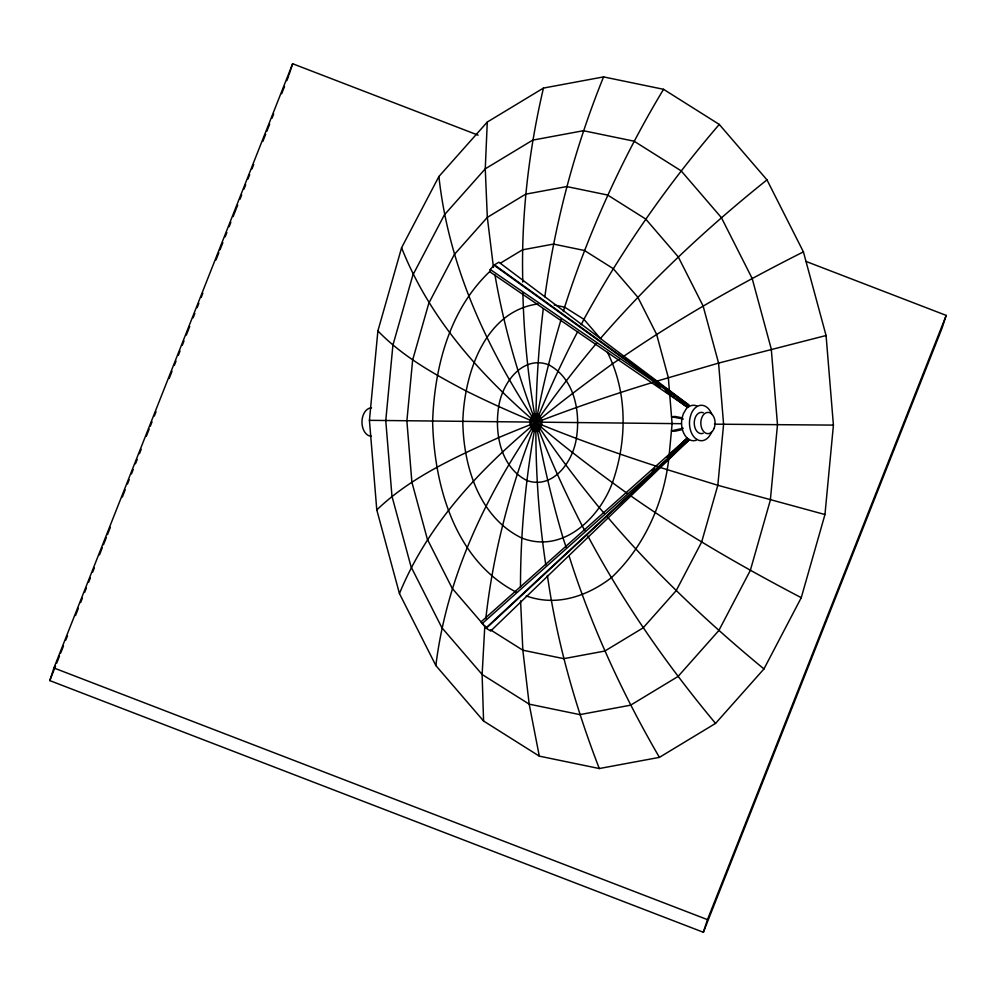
<?xml version="1.0" encoding="UTF-8"?>
<svg xmlns="http://www.w3.org/2000/svg" width="996" height="996" viewBox="0 0 996 996"><rect width="100%" height="100%" fill="white"/><g stroke="black" fill="none" stroke-linecap="round" stroke-linejoin="round"><path stroke-width="1.49" d="M520.485 587.018C520.472 496.257 534.852 405.708 561.271 318.944M487.281 122.047L438.9 176.504L401.587 247.743L377.895 330.909L369.429 420.337L376.787 509.915L399.446 593.566L435.862 665.565L483.57 721.017L539.309 756.138L599.281 768.538L659.402 757.371L715.564 723.395L763.957 668.938L801.257 597.687L824.962 514.534L833.415 425.105L826.07 335.515L803.411 251.876L766.982 179.878L719.274 124.425L663.535 89.304L603.564 76.904L543.455 88.071L487.281 122.047L485.264 168.822L487.318 217.377L493.456 267.376M490.468 629.808L522.838 650.201L563.773 658.667L604.809 651.048L643.155 627.854L676.172 590.678L701.645 542.048L717.817 485.289L723.594 424.246L718.577 363.092L703.114 305.996L678.251 256.856L645.682 219.008L607.635 195.029L566.699 186.563L525.664 194.183L487.318 217.377L454.3 254.553L428.828 303.182L412.655 359.954L406.878 420.984L411.896 482.139L427.359 539.234L452.221 588.375L484.791 626.235L482.126 674.491L483.57 721.017M668.889 457.923C663.834 502.768 644.4 546.592 611.283 577.78C586.769 596.48 556.316 606.813 526.199 595.894M669.175 454.923L672.113 423.81L669.686 394.155M543.243 308.972C533.022 393.881 533.022 480.246 545.783 564.881M485.811 618.703C496.954 518.045 530.893 420.897 577.767 331.481M435.862 665.565C450.839 543.579 519.078 435.688 596.517 343.284M544.837 296.833C555.27 221.436 574.978 147.445 603.564 76.904M543.455 88.071C528.59 151.579 521.033 216.879 522.788 282.129M516.389 592.209C454.886 560.661 434.094 485.699 432.625 421.345C434.555 367.238 449.246 310.055 489.646 271.659L490.244 269.493L494.041 265.21L688.361 405.285L683.318 413.801L682.061 418.046A17.729 11.902 -89.8 0 0 687.302 438.153L688.448 439.908L485.936 627.978L481.043 621.878L687.302 438.153L690.141 440.02A17.729 11.902 -89.8 0 0 696.304 440.207M563.363 311.574L564.608 307.142C589.122 231.035 622.288 157.816 663.535 89.304M805.627 261.276L946.2 315.396L942.092 328.033L703.363 932.268L49.8 680.604L53.909 667.967L292.637 63.732L478.117 135.157M288.977 74.961L292.637 63.732M703.363 932.268L707.471 919.632L946.2 315.396M49.8 680.604L55.515 666.137M56.648 663.249L59.511 656.028M60.656 653.139L63.507 645.906M65.786 640.129L67.504 635.784M75.497 615.553L78.36 608.319M80.639 602.543L82.357 598.198M84.635 592.421L86.353 588.088M88.632 582.299L90.35 577.966M92.628 572.19L94.346 567.845M99.488 554.834L102.339 547.613M103.484 544.725L106.335 537.491M107.481 534.603L110.332 527.37M122.334 497.016L125.185 489.783M127.476 484.006L129.181 479.674M131.472 473.884L133.178 469.552M135.468 463.775L137.187 459.43M139.465 453.653L141.183 449.321M146.312 436.31L149.176 429.077M150.321 426.188L152.027 421.843M154.318 416.067L156.023 411.734M169.158 378.48L172.022 371.259M174.3 365.47L176.018 361.137M178.296 355.36L180.015 351.015M182.293 345.239L184.011 340.906M186.302 335.117L189.726 326.439M193.149 317.774L194.867 313.429M197.146 307.652L198.864 303.319M201.142 297.53L202.86 293.198M215.995 259.956L218.846 252.723M219.992 249.834L222.843 242.601M225.133 236.824L226.851 232.491M229.13 226.702L230.848 222.369M233.126 216.58L237.695 205.027M239.986 199.237L241.692 194.905M243.983 189.116L245.688 184.783M247.979 179.006L249.685 174.661M251.976 168.884L253.694 164.552M262.82 141.42L265.683 134.186M266.828 131.298L269.679 124.077M271.958 118.287L273.676 113.955M281.669 93.711L284.532 86.49M286.811 80.701L288.529 76.368M489.646 271.659L687.775 407.451L688.771 404.936L498.872 262.197L494.452 264.861L688.771 404.936M399.446 593.566C440.232 494.141 528.577 424.881 613.026 363.416L619.437 359.158M581.178 324.721L583.905 319.305C621.952 249.747 667.594 184.521 719.274 124.425M672.748 452.172L687.302 438.153L688.784 440.207L490.642 631.041L486.26 628.277L484.791 626.235L486.982 627.605M652.031 470.909L654.31 468.805M666.822 457.176L687.302 438.153M486.26 628.277L688.784 440.207M376.787 509.915C411.211 476.885 455.583 457.114 498.51 437.68C549.095 416.316 600.986 398.188 653.488 382.19M482.176 623.62L688.448 439.908M766.982 179.878C706.973 227.773 650.799 280.511 600.414 338.503L583.905 319.305L564.608 307.142L554.237 305M623.284 356.593C680.642 317.301 741.348 283.15 803.411 251.876M500.453 263.143L522.439 249.847L553.477 244.082L584.428 250.482L613.2 268.609L637.826 297.231L656.625 334.395L668.316 377.571L669.437 391.142M656.464 381.269L718.577 363.092L826.07 335.515M683.256 428.23L671.453 430.832L674.952 431.218L682.322 429.587M537.902 303.954C484.23 311.325 464.074 374.882 462.816 421.731C463.451 466.128 478.939 517.061 521.605 537.965C562.379 553.963 598.758 518.891 612.279 483.122C627.144 441.203 627.779 392.511 607.423 352.347M681.189 423.686L369.429 420.337M714.505 424.172L833.415 425.105M682.397 417.872L675.039 416.44L671.541 416.776L683.306 419.055M824.962 514.534L717.817 485.289L660.36 467.522M657.41 466.551C592.035 445.349 527.307 421.482 465.742 390.781C434.405 374.21 402.745 356.655 377.895 330.909M53.909 667.967L707.471 919.632M801.257 597.687C742.344 566.861 684.538 533.632 630.082 495.386M490.244 269.493L688.361 405.285M627.542 493.63C537.491 428.604 443.569 354.128 401.587 247.743M654.957 383.796L660.012 387.432M665.054 391.079L687.775 407.451A17.729 11.902 -89.8 0 1 696.827 405.945M667.905 392.524L670.395 394.391M677.84 399.981L687.775 407.451M763.957 668.938C707.82 622.674 654.721 572.551 607.56 517.086M604.497 513.6L599.368 507.773C521.294 412.444 452.47 301.464 438.9 176.504M715.564 723.395C667.059 665.278 623.571 602.879 587.901 536.047M484.791 626.235L485.936 627.978M584.876 530.669L582.623 526.623C541.787 447.403 510.089 362.942 494.95 274.896M659.402 757.371C622.375 693.602 591.238 626.285 569.065 555.905M599.281 768.538C575.252 706.251 556.839 641.586 547.389 575.439M566.114 547.14L563.176 538.388C539.77 458.633 524.755 376.09 522.9 292.886M539.309 756.138L529.187 704.147L522.838 650.201L520.584 600.849M703.164 433.297A10.645 7.134 -89.8 0 1 694.237 422.927A10.645 7.134 -89.8 0 1 703.288 412.742M711.816 414.448A17.729 11.902 -89.8 0 0 691.212 413.826L689.954 418.071A17.729 11.902 -89.8 0 0 695.196 438.178L698.034 440.033A17.729 11.902 -89.8 0 0 711.542 432.177M371.396 436.248A14.193 9.512 -89.8 0 1 361.971 421.968A14.193 9.512 -89.8 0 1 371.57 407.874M392.91 345.151L385.763 420.648L391.976 496.282L411.099 566.898L441.851 627.679L482.126 674.491L529.187 704.147L579.821 714.618L630.568 705.193L677.99 676.508L718.838 630.53L750.337 570.384L770.344 500.166L777.49 424.682L771.278 349.048L752.154 278.432L721.403 217.638L681.127 170.826L634.066 141.183L583.432 130.713L532.686 140.137L485.264 168.822L444.415 214.8L412.917 274.946L392.91 345.151M498.71 406.592C494.34 433.297 500.602 467.024 526.747 480.446C553.017 489.957 573.036 461.459 576.348 438.477C580.73 411.771 574.455 378.057 548.323 364.636C522.041 355.124 502.034 383.622 498.71 406.592M531.304 420.648C528.378 427.857 539.371 433.733 540.467 424.421C543.393 417.212 532.399 411.336 531.304 420.648M714.095 428.405A10.645 7.134 -89.8 0 0 708.019 412.381A10.645 7.134 -89.8 0 0 701.732 428.28A10.645 7.134 -89.8 0 0 714.095 428.405M540.791 427.533A8.864 5.951 -89.8 0 0 536.346 413.689A8.864 5.951 -89.8 0 0 530.507 426.375A8.864 5.951 -89.8 0 0 540.791 427.533"/></g></svg>
